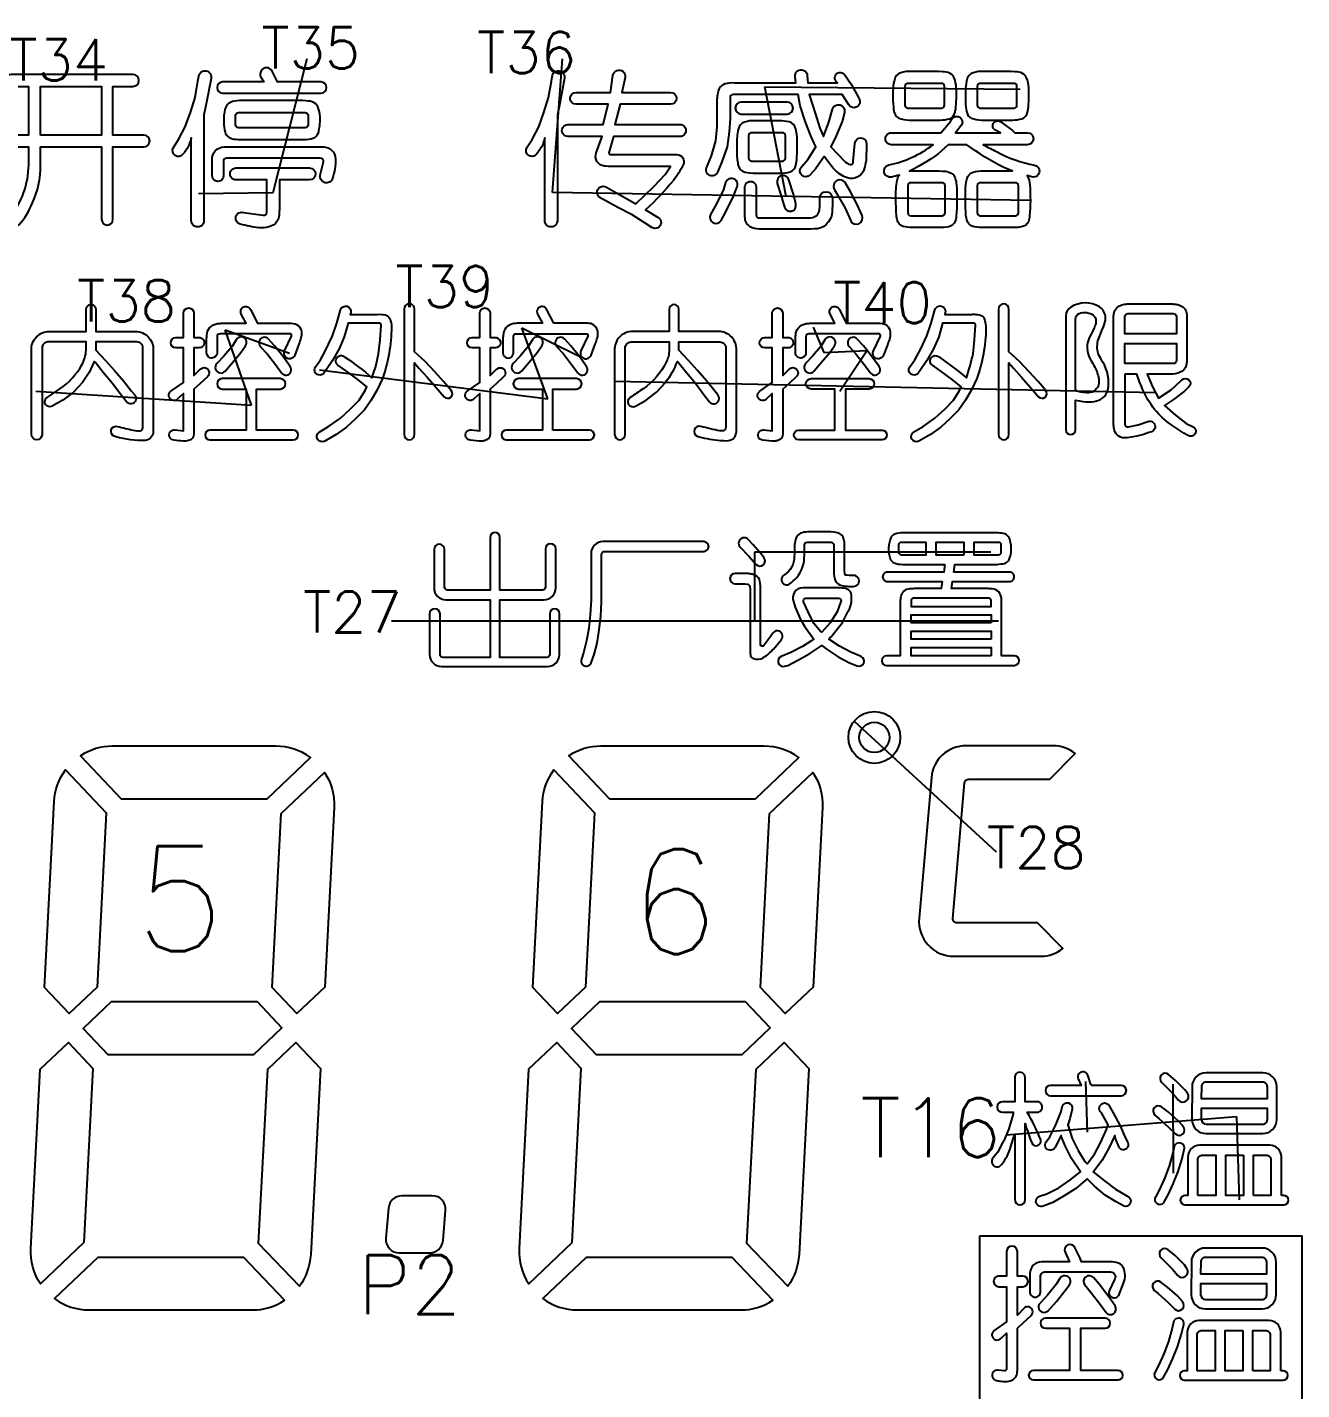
# Model space of a CAD drawing. Header units: millimetres. Extents: x -41 to 727, y -91 to 104.
# Drawn here: x 24.84 to 46.23, y 14.55 to 37.41 of the extents above; entities that cross this region are included whole.
import ezdxf

# ---------------------------------------------------------------- set-up
doc = ezdxf.new("R2010")
doc.units = ezdxf.units.MM
doc.header["$LTSCALE"] = 3
doc.header["$MEASUREMENT"] = 0
doc.layers.add('DIM', color=102, linetype='Continuous')
doc.styles.add('ROMANS', font='romans.shx')

msp = doc.modelspace()

# ---------------------------------------------------------------- linework, layer by layer
for points in [[(26.087, 34.188, 1), (26.275, 34.189), (26.275, 35.404), (26.795, 35.404, 1), (26.794, 35.605), (26.275, 35.605), (26.275, 36.42), (26.614, 36.42, 1), (26.613, 36.62), (24.57, 36.62, 1), (24.572, 36.42), (24.858, 36.42), (24.858, 35.605), (24.351, 35.605, 1), (24.351, 35.404), (24.858, 35.404), (24.858, 35.103, -0.170817), (24.537, 34.221, 0.923331), (24.699, 34.097, 0.097023), (24.922, 34.456, 0.120463), (25.059, 35.103), (25.059, 35.404), (26.087, 35.404)], [(27.717, 36.593, -0.587691), (27.888, 36.659, -0.277728), (27.924, 36.556), (27.843, 36.131), (27.805, 35.943), (27.805, 34.17, -1), (27.592, 34.169), (27.592, 35.557, -0.12571), (27.452, 35.283, -0.952593), (27.293, 35.393), (27.379, 35.53), (27.492, 35.743), (27.579, 35.981), (27.655, 36.232), (27.705, 36.508)], [(29.767, 36.495), (29.034, 36.495), (29.034, 36.508), (28.95, 36.676, 1.032744), (28.762, 36.574), (28.808, 36.495), (28.119, 36.495, 1), (28.119, 36.307), (29.767, 36.307, 1)], [(33.738, 34.171, -0.41776), (33.631, 34.063, -0.414214), (33.525, 34.17), (33.525, 35.558, -0.132977), (33.385, 35.283, -0.952593), (33.226, 35.394), (33.312, 35.53), (33.424, 35.743), (33.512, 35.982), (33.587, 36.232), (33.638, 36.508), (33.648, 36.583, -1.060775), (33.857, 36.559), (33.776, 36.132), (33.738, 35.944)], [(34.46, 34.549, -0.59102), (34.453, 34.73, -0.281236), (34.561, 34.73), (34.716, 34.64), (35.055, 34.452), (35.355, 34.74), (35.544, 34.941), (35.636, 35.079), (34.649, 35.079, -0.042921), (34.525, 35.084, -0.506842), (34.39, 35.305), (34.49, 35.58), (33.914, 35.58, -1), (33.913, 35.781), (34.503, 35.781), (34.591, 36.12), (34.051, 36.12, -1), (34.051, 36.32), (34.628, 36.32), (34.668, 36.606, -1.041657), (34.872, 36.57), (34.816, 36.32), (35.637, 36.32, -1), (35.638, 36.12), (34.791, 36.12), (34.703, 35.781), (35.792, 35.781, -0.422478), (35.895, 35.681, -0.417829), (35.794, 35.58), (34.678, 35.58), (34.602, 35.305, 0.495821), (34.621, 35.279), (35.694, 35.279), (35.717, 35.279), (35.743, 35.277, -0.539685), (35.847, 35.106, -0.047085), (35.687, 34.843, -0.035549), (35.218, 34.352), (35.429, 34.222, -0.586254), (35.425, 34.049, -0.276428), (35.323, 34.055), (35.192, 34.138), (34.992, 34.264), (34.754, 34.389), (34.478, 34.54)], [(38.553, 35.167, 0.16023), (38.652, 35.11, 0.4416), (38.699, 35.139, 0.027771), (38.703, 35.167), (38.727, 35.463, -0.978821), (38.927, 35.452), (38.917, 35.179), (38.904, 35.103), (38.897, 35.071), (38.887, 35.039, -0.445738), (38.606, 34.889, -0.146277), (38.39, 35.026, -0.020009), (38.302, 35.129), (38.214, 35.242), (38.076, 35.041), (37.98, 34.936, -1), (37.833, 35.071), (37.939, 35.192), (38.076, 35.405), (37.989, 35.593), (37.901, 35.819), (37.813, 36.094), (37.776, 36.283), (36.687, 36.283, 0.428128), (36.634, 36.232), (36.634, 35.881), (36.622, 35.656), (36.584, 35.405), (36.497, 35.154), (36.424, 34.981, -1), (36.24, 35.057), (36.321, 35.254), (36.396, 35.505), (36.421, 35.743), (36.421, 36.207, -0.013857), (36.428, 36.279), (36.433, 36.311), (36.442, 36.343), (36.454, 36.374, -0.225276), (36.555, 36.467, -0.081489), (36.71, 36.483), (37.738, 36.483), (37.725, 36.583, -0.592108), (37.871, 36.69), (37.887, 36.681, -0.225615), (37.931, 36.603), (37.939, 36.483), (38.44, 36.483), (38.418, 36.505, -1.08923), (38.553, 36.618), (38.666, 36.458), (38.791, 36.232), (38.802, 36.212, -0.406967), (38.763, 36.076, -0.405296), (38.626, 36.111), (38.515, 36.283), (37.964, 36.283), (38.064, 35.969), (38.139, 35.718), (38.202, 35.58), (38.29, 35.819), (38.355, 36.037, -1), (38.555, 35.984), (38.515, 35.831), (38.415, 35.593), (38.327, 35.405)], [(40.133, 36.671), (39.669, 36.671, 0.089624), (39.5, 36.65, 0.269538), (39.392, 36.528), (39.387, 36.51), (39.38, 36.472), (39.374, 36.432), (39.371, 36.388), (39.369, 36.344), (39.368, 36.297, 0.025036), (39.376, 36.072, 0.11582), (39.412, 35.937, 0.146039), (39.465, 35.888, 0.08166), (39.64, 35.856), (40.161, 35.856, 0.074582), (40.315, 35.879, 0.271566), (40.411, 35.987), (40.415, 36.004), (40.419, 36.021), (40.422, 36.04), (40.426, 36.08), (40.429, 36.123), (40.432, 36.167), (40.433, 36.213, 0.025853), (40.43, 36.397, 0.096009), (40.396, 36.566, 0.229497), (40.296, 36.652), (40.265, 36.66), (40.232, 36.665), (40.198, 36.668)], [(40.885, 36.671, 0.089624), (40.716, 36.65, 0.269538), (40.608, 36.528), (40.604, 36.51), (40.596, 36.472), (40.591, 36.432), (40.587, 36.388), (40.585, 36.344), (40.584, 36.297, 0.025036), (40.593, 36.072, 0.11582), (40.628, 35.937, 0.146039), (40.681, 35.888, 0.08166), (40.857, 35.856), (41.378, 35.856, 0.074582), (41.531, 35.879, 0.271566), (41.627, 35.987), (41.631, 36.004), (41.635, 36.021), (41.638, 36.04), (41.642, 36.08), (41.645, 36.123), (41.648, 36.167), (41.649, 36.213, 0.025853), (41.647, 36.397, 0.096009), (41.612, 36.566, 0.229497), (41.513, 36.652), (41.482, 36.66), (41.448, 36.665), (41.414, 36.668), (41.349, 36.671)], [(40.184, 36.471), (39.618, 36.471, 0.414214), (39.568, 36.421), (39.568, 36.106, 0.414214), (39.618, 36.056), (40.184, 36.056, 0.414214), (40.234, 36.106), (40.234, 36.421, 0.414214)], [(40.784, 36.106, 0.414214), (40.834, 36.056), (41.4, 36.056, 0.414214), (41.45, 36.106), (41.45, 36.421, 0.414214), (41.4, 36.471), (40.834, 36.471, 0.414214), (40.784, 36.421)], [(29.552, 36.175), (29.517, 36.178), (29.452, 36.182), (28.438, 36.182, 0.075034), (28.283, 36.165, 0.300215), (28.156, 36.026), (28.148, 35.994), (28.143, 35.962), (28.139, 35.931, 0.037347), (28.137, 35.822, 0.070847), (28.161, 35.651, 0.116898), (28.198, 35.586, 0.17111), (28.344, 35.533), (28.379, 35.53), (28.409, 35.528), (29.481, 35.528, 0.074582), (29.634, 35.551, 0.249161), (29.725, 35.642), (29.735, 35.672), (29.741, 35.705), (29.746, 35.737, 0.023201), (29.754, 35.854, 0.093036), (29.722, 36.062, 0.108975), (29.681, 36.126, 0.163807)], [(36.823, 35.957), (37.593, 35.957, 1), (37.593, 36.157), (36.823, 36.157, 1)], [(29.554, 35.778, -0.414214), (29.504, 35.728), (28.386, 35.728, -0.414214), (28.336, 35.778), (28.336, 35.932, -0.414214), (28.386, 35.982), (29.504, 35.982, -0.414214), (29.554, 35.932)], [(41.106, 35.326, 0.077057), (41.747, 35.099, -1.040733), (41.695, 34.903), (41.621, 34.926, -0.117269), (41.666, 34.769, -0.038781), (41.663, 34.249), (41.66, 34.221, -0.097257), (41.633, 34.134, -0.15029), (41.579, 34.083, -0.09102), (41.431, 34.053), (41.408, 34.051), (41.402, 34.051), (40.857, 34.051, -0.062783), (40.708, 34.071, -0.285873), (40.607, 34.184), (40.602, 34.208), (40.598, 34.234), (40.594, 34.263, -0.031148), (40.589, 34.718, -0.101851), (40.627, 34.907, -0.199361), (40.713, 34.981, -0.058368), (40.886, 35.004), (41.375, 35.004, -0.027409), (41.22, 35.065, -0.046694), (40.609, 35.442), (40.296, 35.442, -0.077934), (39.804, 35.083, -0.023868), (39.649, 35, -0.012462), (39.724, 35.004), (40.143, 35.004), (40.199, 35.001, -0.069044), (40.306, 34.984, -0.292597), (40.421, 34.852), (40.427, 34.826), (40.432, 34.798), (40.435, 34.768, -0.038845), (40.432, 34.248, -0.103809), (40.401, 34.133, -0.223369), (40.268, 34.06), (40.223, 34.054), (40.171, 34.051), (39.691, 34.051, -0.063747), (39.541, 34.072, -0.285196), (39.441, 34.185), (39.436, 34.209), (39.431, 34.235), (39.428, 34.264, -0.020397), (39.418, 34.564, -0.054188), (39.438, 34.841, -0.116147), (39.477, 34.933, -0.017668), (39.348, 34.9, -1), (39.298, 35.103, 0.112101), (40.045, 35.442), (39.342, 35.442, -1), (39.343, 35.643), (40.17, 35.643), (40.333, 35.831), (40.353, 35.865, -1.119425), (40.513, 35.763), (40.421, 35.643), (41.174, 35.643), (41.09, 35.685, -1.102587), (41.178, 35.825), (41.374, 35.681), (41.412, 35.643), (41.626, 35.643, -1), (41.624, 35.442), (40.885, 35.442, 0.005598)], [(37.049, 35.844, 0.089624), (36.879, 35.822, 0.273223), (36.772, 35.699, 0.062902), (36.747, 35.443), (36.749, 35.335, 0.054888), (36.768, 35.108, 0.330254), (36.888, 34.982), (36.92, 34.975), (36.955, 34.971), (37.02, 34.966), (37.49, 34.966, 0.074582), (37.643, 34.988, 0.274263), (37.739, 35.097), (37.744, 35.115), (37.747, 35.133, 0.020594), (37.755, 35.196), (37.758, 35.242), (37.76, 35.292, 0.012527), (37.763, 35.454, 0.072243), (37.737, 35.705, 0.280809), (37.625, 35.824, 0.048019), (37.461, 35.844)], [(36.947, 35.216, 0.414214), (36.997, 35.166), (37.513, 35.166, 0.414214), (37.563, 35.216), (37.563, 35.594, 0.414214), (37.513, 35.644), (36.997, 35.644, 0.414214), (36.947, 35.594)], [(29.757, 35.216), (28.181, 35.216, 0.414214), (28.131, 35.166), (28.131, 34.919, -1), (27.943, 34.921), (27.943, 35.186, -0.439244), (28.143, 35.404), (29.81, 35.404, -0.41848), (30.013, 35.204, -0.087911), (29.963, 34.877, -0.403269), (29.834, 34.805, -0.407764), (29.758, 34.933), (29.809, 35.154, 0.508982)], [(28.858, 34.309), (28.858, 34.852), (28.345, 34.852, -1), (28.344, 35.053), (29.579, 35.053, -1), (29.579, 34.852), (29.071, 34.852), (29.071, 34.351, -0.025598), (29.061, 34.23, -0.242371), (28.968, 34.095, -0.143709), (28.723, 34.049, -0.046088), (28.414, 34.111, -1.026539), (28.47, 34.305), (28.801, 34.259, 0.455545)], [(36.485, 34.173), (36.572, 34.326), (36.685, 34.565), (36.755, 34.736, 1.033851), (36.561, 34.807), (36.522, 34.69), (36.409, 34.452), (36.309, 34.271, 0.995238)], [(37.976, 34.026), (37.161, 34.026, -0.092201), (37.008, 34.049, -0.289124), (36.886, 34.204), (36.884, 34.234), (36.885, 34.276), (36.885, 34.734, -1), (37.073, 34.733), (37.073, 34.266, 0.429269), (37.123, 34.214), (37.951, 34.214), (37.963, 34.214), (37.994, 34.216, 0.353733), (38.136, 34.348, 0.042793), (38.139, 34.439), (38.139, 34.547, -1), (38.352, 34.547), (38.352, 34.402, -0.020292), (38.346, 34.303, -0.401181), (38.045, 34.029), (37.985, 34.026)], [(37.7, 34.615), (37.623, 34.855, 0.99809), (37.427, 34.793), (37.487, 34.602), (37.546, 34.397, 0.97667), (37.74, 34.448)], [(38.388, 34.685), (38.44, 34.602), (38.565, 34.377), (38.661, 34.167, 0.998115), (38.85, 34.253), (38.766, 34.439), (38.653, 34.665), (38.571, 34.799, 1.009131)], [(39.668, 34.804, 0.414214), (39.618, 34.754), (39.618, 34.301, 0.414214), (39.668, 34.251), (40.194, 34.251, 0.414214), (40.244, 34.301), (40.244, 34.754, 0.414214), (40.194, 34.804)], [(41.425, 34.251, 0.414214), (41.475, 34.301), (41.475, 34.754, 0.414214), (41.425, 34.804), (40.834, 34.804, 0.414214), (40.784, 34.754), (40.784, 34.301, 0.414214), (40.834, 34.251)], [(25.438, 31.154), (25.26, 31.056, -0.402414), (25.145, 31.086), (25.136, 31.108, -0.322311), (25.171, 31.202), (25.306, 31.291), (25.388, 31.348, 0.12063), (25.754, 31.749, 0.122034), (25.827, 31.994), (25.827, 32.132), (25.187, 32.132, 0.416966), (25.087, 32.031), (25.087, 30.578, -1), (24.911, 30.578), (24.911, 31.992, -0.440922), (25.212, 32.308), (25.827, 32.308), (25.827, 32.678, -1), (25.99, 32.678), (25.99, 32.308), (26.654, 32.308, -0.430593), (26.955, 31.994), (26.955, 30.678, -0.014856), (26.954, 30.632, -0.390242), (26.817, 30.478, -0.067452), (26.328, 30.54), (26.299, 30.553, -0.945356), (26.356, 30.716, 0.009823), (26.618, 30.652), (26.647, 30.646), (26.677, 30.641), (26.691, 30.639), (26.705, 30.639), (26.718, 30.639, 0.29353), (26.772, 30.673, 0.095361), (26.78, 30.745), (26.78, 32.032, 0.416246), (26.679, 32.132), (25.99, 32.132), (25.99, 31.994), (26.153, 31.819), (26.303, 31.656), (26.454, 31.48), (26.591, 31.305), (26.638, 31.252, -0.292615), (26.661, 31.154, -0.589157), (26.503, 31.128), (26.403, 31.255), (26.265, 31.443), (26.115, 31.618), (25.977, 31.794), (25.965, 31.806), (25.877, 31.618), (25.764, 31.455), (25.613, 31.292)], [(27.335, 32.032, -1), (27.335, 32.208), (27.461, 32.208), (27.461, 32.615, -1), (27.636, 32.615), (27.636, 32.208), (27.724, 32.208), (27.744, 32.205, -0.889496), (27.724, 32.032), (27.636, 32.032), (27.636, 31.568), (27.744, 31.676, -1.018684), (27.865, 31.55), (27.736, 31.43), (27.636, 31.342), (27.636, 30.59, -0.343918), (27.548, 30.477, -0.095325), (27.457, 30.469, -0.007102), (27.303, 30.483, -1.020822), (27.321, 30.658), (27.461, 30.64), (27.461, 31.267), (27.357, 31.172, -1.073981), (27.251, 31.306), (27.461, 31.455), (27.461, 32.032)], [(29.271, 32.446, -0.410091), (29.44, 32.299, -0.070888), (29.438, 32.224), (29.433, 32.2, -0.025192), (29.398, 32.096), (29.328, 31.913, -1.060261), (29.157, 31.981), (29.274, 32.228, 0.550801), (29.247, 32.27), (28.075, 32.27, 0.42072), (28.025, 32.219), (28.025, 31.952, -1), (27.849, 31.949), (27.849, 32.182, -0.01249), (27.854, 32.245, -0.348268), (28.014, 32.437, -0.035203), (28.088, 32.446), (28.511, 32.446), (28.514, 32.446), (28.432, 32.599, -0.438722), (28.471, 32.72, -0.418342), (28.586, 32.677), (28.702, 32.446)], [(30.158, 31.888), (30.17, 31.879, -0.031005), (30.624, 31.531), (30.687, 31.719), (30.737, 31.932), (30.762, 32.17), (30.779, 32.414, 0.433848), (30.749, 32.446), (30.223, 32.446), (30.16, 32.22), (30.073, 32.02), (29.96, 31.819), (29.834, 31.631), (29.815, 31.607, -0.403347), (29.693, 31.594), (29.677, 31.611, -0.325774), (29.676, 31.714), (29.759, 31.831), (29.826, 31.957), (29.96, 32.233), (30.035, 32.446), (30.098, 32.672, -1), (30.268, 32.622), (30.261, 32.596), (30.712, 32.596), (30.759, 32.597), (30.788, 32.596), (30.815, 32.593, -0.305316), (30.928, 32.517, -0.086675), (30.952, 32.384, -0.084324), (30.8, 31.518), (30.712, 31.33), (30.612, 31.154), (30.499, 30.991), (30.349, 30.841), (30.198, 30.703), (30.023, 30.578), (29.831, 30.47, -1), (29.741, 30.62), (29.897, 30.716), (30.098, 30.853), (30.261, 31.004), (30.411, 31.154), (30.512, 31.317), (30.537, 31.38), (30.386, 31.505), (30.198, 31.643), (30.054, 31.742, -1)], [(31.515, 31.806), (31.339, 31.969), (31.339, 32.684, 1), (31.164, 32.684), (31.164, 30.578, 1), (31.339, 30.578), (31.339, 31.781), (31.414, 31.694), (31.552, 31.543), (31.703, 31.368), (31.837, 31.214, 0.991748), (31.956, 31.316), (31.828, 31.468), (31.678, 31.631)], [(32.716, 32.205, -0.892536), (32.697, 32.032), (32.609, 32.032), (32.609, 31.568), (32.717, 31.676, -0.585606), (32.863, 31.634, -0.287203), (32.834, 31.546), (32.709, 31.43), (32.609, 31.342), (32.609, 30.59, -0.331387), (32.527, 30.479, -0.070502), (32.474, 30.469, -0.023404), (32.276, 30.483, -0.586545), (32.212, 30.623), (32.224, 30.636, -0.217204), (32.294, 30.658), (32.433, 30.64), (32.433, 31.267), (32.33, 31.172, -1.062778), (32.223, 31.305), (32.433, 31.455), (32.433, 32.032), (32.308, 32.032, -1), (32.308, 32.208), (32.433, 32.208), (32.433, 32.612, -0.424925), (32.521, 32.703, -0.414083), (32.609, 32.615), (32.609, 32.208), (32.697, 32.208)], [(33.675, 32.446), (33.561, 32.674, 0.291309), (33.484, 32.728, 0.593868), (33.405, 32.599), (33.487, 32.446), (33.06, 32.446, 0.036483), (32.986, 32.437, 0.347674), (32.826, 32.243, 0.010071), (32.822, 32.183), (32.822, 31.952, 1), (32.998, 31.95), (32.998, 32.22, -0.426625), (33.049, 32.27), (34.22, 32.27, -0.555608), (34.247, 32.228), (34.133, 31.986, 1.089222), (34.301, 31.913), (34.371, 32.097, 0.020256), (34.4, 32.177, 0.105496), (34.413, 32.3, 0.378315), (34.267, 32.444), (34.243, 32.446, 0.012997), (34.189, 32.446)], [(36.441, 32.308), (35.776, 32.308), (35.776, 32.678, 1), (35.613, 32.678), (35.613, 32.308), (34.999, 32.308, 0.436392), (34.698, 31.992), (34.698, 30.578, 1), (34.873, 30.578), (34.873, 32.031, -0.416957), (34.973, 32.132), (35.613, 32.132), (35.613, 31.994, -0.108424), (35.563, 31.794, -0.132971), (35.175, 31.348, -0.011732), (34.957, 31.202, 0.960345), (35.047, 31.056), (35.224, 31.154), (35.4, 31.292), (35.55, 31.455, 0.084682), (35.751, 31.806), (35.763, 31.794), (35.901, 31.618), (36.052, 31.443), (36.19, 31.255), (36.289, 31.128, 1.026786), (36.43, 31.245), (36.378, 31.305), (36.24, 31.48), (36.089, 31.656), (35.939, 31.819), (35.776, 31.994), (35.776, 32.132), (36.465, 32.132, -0.416243), (36.566, 32.032), (36.566, 30.745, -0.113951), (36.553, 30.663, -0.173213), (36.528, 30.644), (36.517, 30.641, -0.087082), (36.464, 30.641, -0.020702), (36.143, 30.716, 0.945374), (36.085, 30.553), (36.115, 30.54, 0.032448), (36.476, 30.48), (36.526, 30.477), (36.578, 30.476, 0.399182), (36.738, 30.607, 0.049756), (36.742, 30.678), (36.742, 31.994, 0.432402)], [(37.218, 32.032, -1), (37.218, 32.208), (37.343, 32.208), (37.343, 32.612, -0.424925), (37.431, 32.703, -0.414083), (37.519, 32.615), (37.519, 32.208), (37.606, 32.208), (37.626, 32.205, -0.349217), (37.694, 32.12, -0.439039), (37.598, 32.032), (37.519, 32.032), (37.519, 31.568), (37.626, 31.676, -0.585606), (37.773, 31.634, -0.287203), (37.743, 31.546), (37.619, 31.43), (37.519, 31.342), (37.519, 30.59, -0.331387), (37.437, 30.479, -0.070502), (37.384, 30.469, -0.023404), (37.185, 30.483, -0.586545), (37.122, 30.623), (37.134, 30.636, -0.217204), (37.203, 30.658), (37.343, 30.64), (37.343, 31.267), (37.24, 31.172, -1.062778), (37.132, 31.305), (37.343, 31.455), (37.343, 32.032)], [(37.907, 31.952, -1), (37.732, 31.949), (37.732, 32.182, -0.01249), (37.736, 32.245, -0.348268), (37.896, 32.437, -0.035203), (37.97, 32.446), (38.394, 32.446), (38.396, 32.446), (38.315, 32.599, -0.438722), (38.353, 32.72, -0.418342), (38.469, 32.677), (38.584, 32.446), (39.154, 32.446, -0.410091), (39.323, 32.299, -0.070888), (39.32, 32.224), (39.316, 32.2, -0.025192), (39.28, 32.096), (39.21, 31.913, -1.060261), (39.04, 31.981), (39.157, 32.228, 0.550801), (39.13, 32.27), (37.957, 32.27, 0.42072), (37.907, 32.219)], [(40.738, 32.17), (40.755, 32.414, 0.435083), (40.725, 32.446), (40.199, 32.446), (40.137, 32.22), (40.049, 32.02), (39.936, 31.819), (39.811, 31.631), (39.791, 31.607, -0.963432), (39.652, 31.714), (39.735, 31.831), (39.836, 32.02), (39.936, 32.233), (40.011, 32.446), (40.074, 32.672, -1), (40.245, 32.622), (40.237, 32.596), (40.688, 32.596, -0.012286), (40.76, 32.596), (40.788, 32.594), (40.813, 32.59), (40.837, 32.583, -0.266172), (40.911, 32.495, -0.066176), (40.929, 32.361, -0.081069), (40.776, 31.518), (40.688, 31.33), (40.588, 31.154), (40.475, 30.991), (40.325, 30.841), (40.174, 30.703), (39.999, 30.578), (39.805, 30.469, -1), (39.721, 30.622), (39.873, 30.716), (40.074, 30.853), (40.237, 31.004), (40.387, 31.154), (40.488, 31.317), (40.513, 31.38), (40.362, 31.505), (40.174, 31.643), (40.03, 31.742, -1), (40.134, 31.888), (40.45, 31.656), (40.601, 31.531, 0.02391), (40.713, 31.932)], [(41.491, 31.806), (41.315, 31.969), (41.315, 32.684, 1), (41.14, 32.684), (41.14, 30.578, 1), (41.315, 30.578), (41.315, 31.781), (41.391, 31.694), (41.528, 31.543), (41.679, 31.368), (41.813, 31.214, 0.991748), (41.932, 31.316), (41.804, 31.468), (41.654, 31.631)], [(42.27, 32.571), (42.27, 30.659, 1), (42.433, 30.659), (42.433, 31.154, 0.0139), (42.561, 31.135, 0.07297), (42.748, 31.136, 0.319783), (42.974, 31.323, 0.191488), (42.888, 31.801), (42.856, 31.854, -0.07841), (42.806, 31.967, -0.150464), (42.829, 32.208), (42.852, 32.266), (42.877, 32.325), (42.902, 32.384, 0.100445), (42.936, 32.535, 0.242415), (42.838, 32.722, 0.273671), (42.353, 32.718, 0.251251)], [(43.26, 31.593), (43.26, 30.757, 0.477458), (43.32, 30.707), (43.486, 30.741), (43.646, 30.799, -0.588858), (43.769, 30.696), (43.764, 30.679, -0.220322), (43.708, 30.626, -0.014085), (43.528, 30.569), (43.464, 30.554), (43.4, 30.542), (43.335, 30.531), (43.301, 30.526), (43.268, 30.523), (43.251, 30.522, -0.362622), (43.081, 30.678, -0.023381), (43.072, 30.741), (43.072, 32.571, -0.307621), (43.187, 32.747, -0.091859), (43.282, 32.769, -0.018811), (43.36, 32.772), (44.027, 32.772, -0.016185), (44.102, 32.768, -0.052672), (44.167, 32.755, -0.295172), (44.296, 32.617, -0.016112), (44.301, 32.571), (44.301, 31.819, -0.023783), (44.292, 31.744, -0.263158), (44.191, 31.623, -0.105269), (44.027, 31.593), (43.636, 31.593), (43.724, 31.38), (43.825, 31.192), (44.038, 31.33), (44.201, 31.48), (44.216, 31.496, -1), (44.336, 31.377), (44.263, 31.305), (44.075, 31.167), (43.925, 31.067), (44.113, 30.904), (44.288, 30.766), (44.396, 30.716, -1.082987), (44.323, 30.561, -0.028008), (44.05, 30.736, -0.1484), (43.559, 31.341, -0.025024), (43.461, 31.593)], [(42.437, 32.545, -0.291924), (42.52, 32.62, -0.137469), (42.657, 32.618, -0.396774), (42.776, 32.461, -0.082163), (42.745, 32.368), (42.722, 32.322), (42.699, 32.277), (42.677, 32.234, 0.274605), (42.687, 31.829, -0.028418), (42.759, 31.708), (42.777, 31.666), (42.794, 31.62, -0.139474), (42.819, 31.405, -0.337206), (42.616, 31.278, -0.068489), (42.433, 31.317), (42.433, 32.521)], [(43.26, 32.559, -0.414214), (43.31, 32.609), (44.075, 32.609, -0.414214), (44.125, 32.559), (44.125, 32.27), (43.26, 32.27)], [(28.346, 32.171), (28.276, 32.057), (28.138, 31.894), (28.021, 31.769, 1.021378), (28.16, 31.644), (28.288, 31.794), (28.426, 31.957), (28.504, 32.066, 1.034899)], [(28.751, 32.057), (28.865, 31.932), (29.003, 31.756), (29.108, 31.614, 1.005391), (29.254, 31.722), (29.128, 31.894), (28.99, 32.07), (28.888, 32.182, 1)], [(33.318, 32.171), (33.248, 32.057), (33.11, 31.894), (32.993, 31.769, 1.021378), (33.133, 31.644), (33.261, 31.794), (33.399, 31.957), (33.477, 32.066, 1.034899)], [(33.723, 32.057), (33.838, 31.932), (33.976, 31.756), (34.08, 31.614, 1.005391), (34.227, 31.722), (34.101, 31.894), (33.963, 32.07), (33.86, 32.182, 1)], [(38.228, 32.171), (38.158, 32.057), (38.02, 31.894), (37.903, 31.769, 1.021378), (38.042, 31.644), (38.171, 31.794), (38.309, 31.957), (38.386, 32.066, 1.034899)], [(38.633, 32.057), (38.747, 31.932), (38.885, 31.756), (38.99, 31.614, 1.005391), (39.136, 31.722), (39.011, 31.894), (38.873, 32.07), (38.77, 32.182, 1)], [(44.075, 31.769), (43.26, 31.769), (43.26, 32.107), (44.125, 32.107), (44.125, 31.819, -0.414214)], [(28.113, 31.342), (28.514, 31.342), (28.514, 30.653), (27.906, 30.653, 1), (27.906, 30.49), (29.304, 30.49, 1), (29.304, 30.653), (28.689, 30.653), (28.689, 31.342), (29.085, 31.342, 1), (29.085, 31.518), (28.113, 31.518, 1)], [(33.662, 30.653), (33.662, 31.342), (34.057, 31.342, 1), (34.057, 31.518), (33.085, 31.518, 1), (33.085, 31.342), (33.487, 31.342), (33.487, 30.653), (32.879, 30.653, 1), (32.879, 30.49), (34.276, 30.49, 1), (34.276, 30.653)], [(37.788, 30.49, -1), (37.788, 30.653), (38.396, 30.653), (38.396, 31.342), (37.995, 31.342, -1), (37.995, 31.518), (38.967, 31.518, -1), (38.967, 31.342), (38.572, 31.342), (38.572, 30.653), (39.186, 30.653, -1), (39.186, 30.49)], [(33.485, 27.968), (32.77, 27.968), (32.77, 28.853, 1), (32.607, 28.853), (32.607, 27.968), (31.892, 27.968, -0.414214), (31.842, 28.018), (31.842, 28.652, 1), (31.667, 28.652), (31.667, 28.005, 0.414214), (31.867, 27.805), (32.607, 27.805), (32.607, 26.84), (31.817, 26.84, -0.414214), (31.767, 26.89), (31.767, 27.568, 1), (31.591, 27.568), (31.591, 26.889, 0.414214), (31.791, 26.689), (33.573, 26.689, 0.414214), (33.773, 26.889), (33.773, 27.573, 1), (33.61, 27.573), (33.61, 26.89, -0.414214), (33.56, 26.84), (32.77, 26.84), (32.77, 27.805), (33.51, 27.805, 0.414214), (33.71, 28.005), (33.71, 28.659, 1), (33.535, 28.659), (33.535, 28.018, -0.414214)], [(37.022, 28.729), (36.939, 28.818, 1.002617), (36.804, 28.69), (36.948, 28.539), (37.071, 28.401, 0.97673), (37.204, 28.515), (37.171, 28.555)], [(38.44, 28.929), (38.411, 28.936), (38.38, 28.94), (38.324, 28.945), (37.934, 28.945, 0.084845), (37.818, 28.923, 0.20478), (37.745, 28.847), (37.735, 28.819), (37.727, 28.79), (37.722, 28.759), (37.719, 28.728), (37.717, 28.699), (37.715, 28.641), (37.715, 28.584), (37.713, 28.528, -0.264943), (37.54, 28.22, 1.116646), (37.645, 28.082, 0.01219), (37.72, 28.146, 0.197017), (37.88, 28.502), (37.884, 28.559), (37.885, 28.616), (37.885, 28.727, -0.422577), (37.929, 28.771), (38.329, 28.771, -0.422775), (38.374, 28.727), (38.374, 28.273, 0.076134), (38.398, 28.134, 0.238886), (38.481, 28.054), (38.509, 28.045), (38.539, 28.039), (38.569, 28.036), (38.6, 28.033, 0.011492), (38.707, 28.031, 1.01266), (38.707, 28.215, -0.034528), (38.565, 28.222, -0.017207), (38.556, 28.298), (38.556, 28.727, 0.059248), (38.547, 28.817, 0.323094)], [(40.24, 28.401), (40.22, 28.271), (39.278, 28.271, 0.426234), (39.196, 28.193, 0.414804), (39.275, 28.114), (40.196, 28.114), (40.178, 27.993), (39.723, 27.993, 0.016526), (39.651, 27.988, 0.35597), (39.499, 27.858, 0.05261), (39.491, 27.778), (39.491, 26.864), (39.258, 26.864, 1), (39.259, 26.706), (41.407, 26.706, 1), (41.407, 26.864), (41.191, 26.864), (41.191, 27.778), (41.188, 27.827, 0.392106), (41.036, 27.988, 0.022059), (40.967, 27.993), (40.352, 27.993), (40.368, 28.114), (41.323, 28.114, 0.420603), (41.403, 28.193, 0.414216), (41.325, 28.271), (40.389, 28.271), (40.406, 28.401), (41.117, 28.401, 0.038063), (41.242, 28.418, 0.177615), (41.312, 28.466, 0.122096), (41.353, 28.664, 0.056958), (41.343, 28.77), (41.337, 28.795, 0.357226), (41.192, 28.923, 0.026081), (41.093, 28.931), (39.556, 28.931), (39.537, 28.93, 0.080722), (39.398, 28.908, 0.149178), (39.341, 28.861, 0.198156), (39.322, 28.494, 0.214089), (39.389, 28.425, 0.086517), (39.531, 28.401)], [(34.139, 26.809, 1.010694), (34.306, 26.751), (34.352, 26.889), (34.402, 27.077), (34.439, 27.303), (34.465, 27.529), (34.477, 27.779), (34.477, 28.569, -0.414214), (34.527, 28.619), (36.195, 28.619, 1), (36.195, 28.782), (34.502, 28.782, 0.414214), (34.302, 28.582), (34.302, 27.804), (34.289, 27.554), (34.264, 27.328), (34.226, 27.115), (34.176, 26.914)], [(39.469, 28.6), (39.469, 28.732, -0.414214), (39.512, 28.775), (39.918, 28.775), (39.918, 28.557), (39.512, 28.557, -0.414214)], [(41.18, 28.732), (41.18, 28.6, -0.414214), (41.137, 28.557), (40.731, 28.557), (40.731, 28.775), (41.137, 28.775, -0.414214)], [(36.881, 28.074), (36.932, 28.066, -0.334609), (36.967, 28.029), (36.972, 27.983), (36.972, 26.93, 0.016463), (36.976, 26.889, 0.270609), (37.024, 26.819, 0.222538), (37.196, 26.837, 0.073532), (37.362, 26.98), (37.496, 27.14, 1.083663), (37.353, 27.244), (37.321, 27.195), (37.201, 27.039, -0.329988), (37.167, 27.026, -0.32165), (37.147, 27.054), (37.147, 28.025, 0.026143), (37.135, 28.114, 0.254447), (37.062, 28.214, 0.070941), (36.987, 28.238, 0.011491), (36.923, 28.248), (36.72, 28.248, 1), (36.72, 28.074)], [(37.86, 28.008, 0.520491), (37.697, 27.776), (37.727, 27.685), (37.81, 27.486), (37.882, 27.364), (38.042, 27.146), (38.042, 27.146), (38.009, 27.121), (37.851, 27.021), (37.652, 26.922), (37.494, 26.857, 0.947134), (37.551, 26.692), (37.603, 26.706), (37.785, 26.797), (37.976, 26.905), (38.175, 27.038), (38.266, 26.972), (38.448, 26.847), (38.639, 26.748), (38.77, 26.697, 0.972008), (38.835, 26.852), (38.664, 26.93), (38.473, 27.03), (38.291, 27.146, 0.031599), (38.367, 27.23), (38.523, 27.428), (38.619, 27.613, 0.188829), (38.665, 27.918, 0.225031), (38.598, 27.984), (38.572, 27.993), (38.545, 27.999), (38.516, 28.003), (38.465, 28.008)], [(37.909, 27.834), (38.455, 27.834, -0.521815), (38.496, 27.776), (38.432, 27.602), (38.316, 27.419), (38.175, 27.262), (38.158, 27.27), (38.042, 27.411), (37.943, 27.602), (37.869, 27.774, -0.538437)], [(41.017, 27.793, 0.414214), (40.974, 27.836), (39.716, 27.836, 0.414214), (39.673, 27.793), (39.673, 27.694), (41.017, 27.694)], [(29.011, 25.35), (26.271, 25.35, 0.146871), (25.731, 25.188), (26.414, 24.469), (28.865, 24.469), (29.593, 25.159, 0.16027)], [(37.207, 25.35), (34.466, 25.35, 0.146871), (33.927, 25.188), (34.61, 24.469), (37.061, 24.469), (37.789, 25.159, 0.16027)], [(41.793, 22.386), (40.442, 22.386, -0.440011), (40.374, 22.461), (40.572, 24.733, -0.388879), (40.641, 24.795), (41.999, 24.795), (42.427, 25.226, 0.172586), (42.056, 25.358), (40.597, 25.358, 0.388879), (40.013, 24.822), (39.806, 22.462, 0.440011), (40.391, 21.824), (41.85, 21.824, 0.172586), (42.221, 21.956)], [(26.165, 24.233), (26.012, 21.309), (25.541, 20.862), (25.129, 21.298), (25.292, 24.422, -0.146871), (25.482, 24.952)], [(34.361, 24.233), (34.208, 21.309), (33.737, 20.862), (33.324, 21.298), (33.488, 24.422, -0.146871), (33.678, 24.952)], [(29.989, 24.32), (29.832, 21.308), (29.362, 20.862), (28.948, 21.298), (29.101, 24.22), (29.829, 24.91, -0.16027)], [(38.027, 21.308), (37.557, 20.862), (37.144, 21.298), (37.297, 24.22), (38.025, 24.91, -0.16027), (38.185, 24.32)], [(25.787, 17.02), (25.06, 16.33, -0.16027), (24.899, 16.921), (25.057, 19.93), (25.529, 20.378), (25.941, 19.944)], [(29.596, 16.818, -0.146871), (29.406, 16.288), (28.723, 17.007), (28.876, 19.929), (29.349, 20.378), (29.76, 19.944)], [(33.095, 16.921, 0.16027), (33.256, 16.33), (33.983, 17.02), (34.136, 19.944), (33.725, 20.378), (33.253, 19.93)], [(37.792, 16.818, -0.146871), (37.602, 16.288), (36.919, 17.007), (37.072, 19.929), (37.545, 20.378), (37.956, 19.944)], [(41.228, 18.728), (41.221, 18.714), (41.125, 18.534), (41.123, 18.531), (41.068, 18.463), (41.047, 18.439, 1.039138), (41.192, 18.33, 0.105898), (41.346, 18.633), (41.388, 18.763), (41.412, 18.841), (41.412, 18.836), (41.412, 17.742, 1), (41.588, 17.741), (41.588, 19.019), (41.588, 19.02, 0.034165), (41.701, 18.694, 0.955725), (41.848, 18.744, 0.043936), (41.62, 19.208), (41.62, 19.208), (41.787, 19.208, 1), (41.788, 19.383), (41.588, 19.383), (41.588, 19.385), (41.588, 19.791, 1), (41.412, 19.79), (41.412, 19.385), (41.412, 19.383), (41.206, 19.383, 1), (41.206, 19.208), (41.387, 19.208), (41.387, 19.208), (41.387, 19.183), (41.386, 19.181), (41.312, 18.932)], [(43.199, 19.659), (42.704, 19.659), (42.691, 19.672), (42.638, 19.83, 1.059153), (42.478, 19.766), (42.528, 19.659), (42.014, 19.659, 1), (42.014, 19.484), (43.199, 19.484, 1)], [(43.88, 19.708), (43.917, 19.674), (44.074, 19.517), (44.161, 19.412, 0.959156), (44.312, 19.526), (44.27, 19.586), (44.113, 19.743), (43.995, 19.841, 0.981141)], [(44.623, 19.87, 0.414214), (44.388, 19.636), (44.387, 19.086, 0.414214), (44.623, 18.85), (45.574, 18.85, 0.414214), (45.81, 19.086), (45.81, 19.636, 0.414214), (45.575, 19.87)], [(45.653, 19.636, 0.414214), (45.575, 19.714), (44.623, 19.714, 0.414214), (44.545, 19.636), (44.545, 19.636), (44.544, 19.439), (45.653, 19.439)], [(41.938, 18.71), (42.001, 18.794), (42.102, 18.995), (42.19, 19.22), (42.209, 19.3, -0.986931), (42.377, 19.261), (42.34, 19.095), (42.302, 18.995), (42.378, 18.769), (42.478, 18.568), (42.591, 18.38), (42.628, 18.343), (42.754, 18.506), (42.854, 18.694), (42.954, 18.92), (42.979, 18.995), (42.867, 19.195), (42.848, 19.222, -1.055438), (42.999, 19.317), (43.067, 19.195), (43.18, 18.982), (43.268, 18.782), (43.31, 18.698, -1.047488), (43.159, 18.631), (43.105, 18.769), (43.092, 18.819), (42.992, 18.606), (42.879, 18.405), (42.754, 18.23), (42.729, 18.205), (42.917, 18.054), (43.105, 17.916), (43.293, 17.804), (43.306, 17.798, -1.058823), (43.228, 17.64), (43.117, 17.703), (42.929, 17.816), (42.754, 17.967), (42.628, 18.092), (42.44, 17.929), (42.24, 17.804), (42.052, 17.691), (41.889, 17.63, -1.009787), (41.828, 17.798), (41.951, 17.841), (42.152, 17.942), (42.34, 18.067), (42.516, 18.205), (42.365, 18.431), (42.265, 18.631), (42.19, 18.807), (42.19, 18.819), (42.089, 18.619), (42.082, 18.608, -1.028142)], [(43.766, 19.159), (43.829, 19.105), (43.996, 18.958), (44.108, 18.846, 0.981659), (44.24, 18.972), (44.153, 19.066), (43.986, 19.213), (43.877, 19.297, 0.975595)], [(44.544, 19.086, 0.413961), (44.623, 19.007), (45.574, 19.007, 0.414214), (45.653, 19.086), (45.653, 19.272), (44.544, 19.272)], [(44.221, 18.429), (44.259, 18.585, 1.00223), (44.088, 18.626), (44.064, 18.527), (44.006, 18.301), (43.927, 18.095), (43.839, 17.899), (43.774, 17.784, 1), (43.92, 17.703), (43.986, 17.821), (44.074, 18.007), (44.153, 18.213)], [(45.888, 17.811), (45.888, 18.459, 0.414214), (45.693, 18.654), (44.515, 18.654, 0.414214), (44.319, 18.459), (44.319, 17.811), (44.27, 17.811, 1), (44.27, 17.654), (45.927, 17.654, 1), (45.927, 17.811)], [(44.486, 17.811), (44.486, 18.409, -0.414214), (44.564, 18.488), (44.79, 18.488), (44.79, 17.811)], [(45.418, 17.811), (45.418, 18.488), (45.634, 18.488, -0.414214), (45.712, 18.409), (45.712, 17.811)], [(31.592, 16.848, 0.388879), (31.817, 17.054), (31.861, 17.561, 0.440011), (31.637, 17.806), (31.127, 17.806, 0.388879), (30.903, 17.6), (30.858, 17.093, 0.440011), (31.083, 16.848)], [(41.277, 16.873), (41.277, 16.459), (41.151, 16.459, 0.424247), (41.058, 16.369, 0.414214), (41.148, 16.28), (41.277, 16.28), (41.277, 15.692), (41.067, 15.544, 1.087237), (41.179, 15.41), (41.277, 15.502), (41.277, 14.909, -0.45433), (41.232, 14.869), (41.134, 14.879, 1), (41.109, 14.706, 0.0091), (41.184, 14.694), (41.221, 14.691), (41.26, 14.69, 0.043105), (41.316, 14.695, 0.321882), (41.452, 14.826, 0.044518), (41.457, 14.877), (41.457, 15.582), (41.556, 15.672), (41.687, 15.795, 1.03177), (41.565, 15.917), (41.457, 15.801), (41.457, 16.28), (41.546, 16.28, 1), (41.546, 16.459), (41.457, 16.459), (41.457, 16.872, 1)], [(42.258, 16.859), (42.334, 16.698), (41.865, 16.698, 0.414214), (41.666, 16.5), (41.666, 16.195, 0.414214), (41.756, 16.105, 0.432032), (41.845, 16.201), (41.845, 16.449, -0.417305), (41.926, 16.529), (43.022, 16.529, -0.553584), (43.094, 16.415), (43.002, 16.224, 0.214013), (43, 16.149), (43.01, 16.131, 0.595345), (43.168, 16.152), (43.24, 16.339, 0.208599), (43.235, 16.604, 0.239899), (43.115, 16.687), (43.088, 16.692), (43.051, 16.698), (42.533, 16.698), (42.503, 16.768), (42.422, 16.937, 1)], [(43.869, 16.767), (43.906, 16.733), (44.063, 16.576), (44.15, 16.471, 0.959156), (44.301, 16.585), (44.26, 16.645), (44.103, 16.802), (43.985, 16.9, 0.981141)], [(44.377, 16.695), (44.376, 16.145, 0.414214), (44.612, 15.909), (45.563, 15.909, 0.414214), (45.799, 16.145), (45.799, 16.695, 0.414214), (45.564, 16.929), (44.612, 16.929, 0.414214)], [(25.877, 15.89), (28.618, 15.89, 0.146871), (29.158, 16.052), (28.475, 16.771), (26.023, 16.771), (25.296, 16.081, 0.16027)], [(34.073, 15.89), (36.814, 15.89, 0.146871), (37.353, 16.052), (36.67, 16.771), (34.219, 16.771), (33.492, 16.081, 0.16027)], [(45.642, 16.695, 0.414214), (45.564, 16.773), (44.612, 16.773, 0.414214), (44.534, 16.695), (44.534, 16.694), (44.533, 16.498), (45.642, 16.498)], [(41.965, 16.14), (41.837, 16.005, 1.001638), (41.971, 15.878), (42.114, 16.031), (42.254, 16.21), (42.329, 16.309, 1.04827), (42.172, 16.418), (42.104, 16.31)], [(42.702, 16.17), (42.842, 15.991), (42.945, 15.85, 0.983763), (43.096, 15.957), (42.991, 16.11), (42.971, 16.14), (42.832, 16.32), (42.733, 16.433, 0.985158), (42.588, 16.309)], [(43.755, 16.218), (43.818, 16.164), (43.985, 16.017), (44.097, 15.905, 0.981659), (44.229, 16.031), (44.142, 16.125), (43.975, 16.272), (43.866, 16.356, 0.975595)], [(44.533, 16.145, 0.413961), (44.612, 16.066), (45.563, 16.066, 0.414214), (45.642, 16.145), (45.642, 16.331), (44.533, 16.331)], [(41.93, 15.752, 1), (41.93, 15.582), (42.334, 15.582), (42.334, 14.875), (41.726, 14.875, 1), (41.726, 14.715), (43.146, 14.715, 1), (43.146, 14.875), (42.523, 14.875), (42.523, 15.582), (42.931, 15.582, 1), (42.931, 15.752)], [(44.21, 15.488), (44.248, 15.644, 1.00223), (44.077, 15.685), (44.054, 15.586), (43.995, 15.36), (43.916, 15.154), (43.828, 14.958), (43.764, 14.842, 1), (43.909, 14.761), (43.975, 14.88), (44.063, 15.066), (44.142, 15.272)], [(45.878, 14.87), (45.878, 15.518, 0.414214), (45.682, 15.713), (44.504, 15.713, 0.414214), (44.309, 15.518), (44.309, 14.87), (44.26, 14.87, 1), (44.26, 14.713), (45.917, 14.713, 1), (45.917, 14.87)], [(44.475, 14.87), (44.475, 15.468, -0.414214), (44.553, 15.547), (44.779, 15.547), (44.779, 14.87)], [(45.407, 14.87), (45.407, 15.547), (45.623, 15.547, -0.414214), (45.701, 15.468), (45.701, 14.87)]]:
    msp.add_lwpolyline(points, format="xyb", close=True)
for points in [[(25.059, 35.605), (25.059, 36.42), (26.087, 36.42), (26.087, 35.605)], [(40.557, 28.557), (40.092, 28.557), (40.092, 28.775), (40.557, 28.775)], [(41.017, 27.421), (39.673, 27.421), (39.673, 27.554), (41.017, 27.554)], [(41.017, 27.146), (39.673, 27.146), (39.673, 27.281), (41.017, 27.281)], [(41.017, 26.864), (39.673, 26.864), (39.673, 27.006), (41.017, 27.006)], [(28.701, 21.061), (26.249, 21.061), (25.777, 20.614), (26.19, 20.179), (28.642, 20.179), (29.113, 20.626)], [(36.896, 21.061), (34.444, 21.061), (33.973, 20.614), (34.386, 20.179), (36.837, 20.179), (37.309, 20.626)], [(45.251, 18.488), (45.251, 17.811), (44.957, 17.811), (44.957, 18.488)], [(45.24, 15.547), (45.24, 14.87), (44.946, 14.87), (44.946, 15.547)]]:
    msp.add_lwpolyline(points, close=True)
for radius in [0.435, 0.254]:
    msp.add_circle((39.057, 25.497), radius)
at = {"layer": 'DIM', "linetype": 'Continuous', "ltscale": 0.5}
for p, q in [((28.964, 34.643), (29.538, 36.887)), ((33.653, 34.64), (33.823, 36.881)), ((37.576, 34.576), (37.218, 36.414)), ((37.218, 36.414), (41.506, 36.373)), ((27.712, 34.626), (28.964, 34.643)), ((41.675, 34.509), (33.653, 34.64))]:
    msp.add_line(p, q, dxfattribs=at)
at = {"layer": 'DIM'}
for p, q in [((28.603, 31.072), (28.163, 32.334)), ((28.163, 32.334), (29.241, 31.942)), ((33.578, 31.176), (33.141, 32.372)), ((33.141, 32.372), (34.101, 31.894)), ((38.03, 32.383), (38.209, 31.958)), ((38.209, 31.958), (38.934, 31.991)), ((38.934, 31.991), (38.477, 31.3)), ((29.747, 31.663), (33.578, 31.176)), ((34.698, 31.475), (43.774, 31.286)), ((24.985, 31.307), (28.603, 31.072)), ((37.049, 27.446), (37.049, 28.613)), ((37.049, 28.613), (41.012, 28.613)), ((41.141, 27.446), (30.951, 27.446)), ((38.716, 25.768), (41.1, 23.575)), ((42.602, 19.721), (42.629, 18.872)), ((44.068, 19.676), (44.073, 18.186)), ((41.268, 18.826), (45.136, 19.137)), ((45.136, 19.137), (45.179, 17.739))]:
    msp.add_line(p, q, dxfattribs=at)
at = {"layer": 'DIM', "linetype": 'Continuous', "ltscale": 0.5}
msp.add_lwpolyline([(40.826, 17.133), (46.23, 17.133), (46.23, 11.705), (40.826, 11.705)], close=True, dxfattribs=at)

# ---------------------------------------------------------------- texts
at = {"layer": 'DIM', "linetype": 'Continuous', "ltscale": 0.5, "style": 'ROMANS'}
for s, height, p in [('T35', 0.6912, (28.77, 36.722)), ('T36', 0.6912, (32.39, 36.644)), ('T34', 0.6912, (24.538, 36.52)), ('T39', 0.6912, (31.019, 32.718)), ('T38', 0.6912, (25.677, 32.477)), ('T40', 0.6912, (38.361, 32.446)), ('T27', 0.6912, (29.466, 27.255)), ('T28', 0.6912, (40.945, 23.305)), ('5', 1.763, (26.649, 21.908)), ('6', 1.763, (34.939, 21.861)), ('T16', 0.9874, (38.82, 18.456)), ('P2', 0.9874, (30.388, 15.822))]:
    msp.add_text(s, height=height, dxfattribs=at).set_placement(p)

doc.saveas('drawing.dxf')
